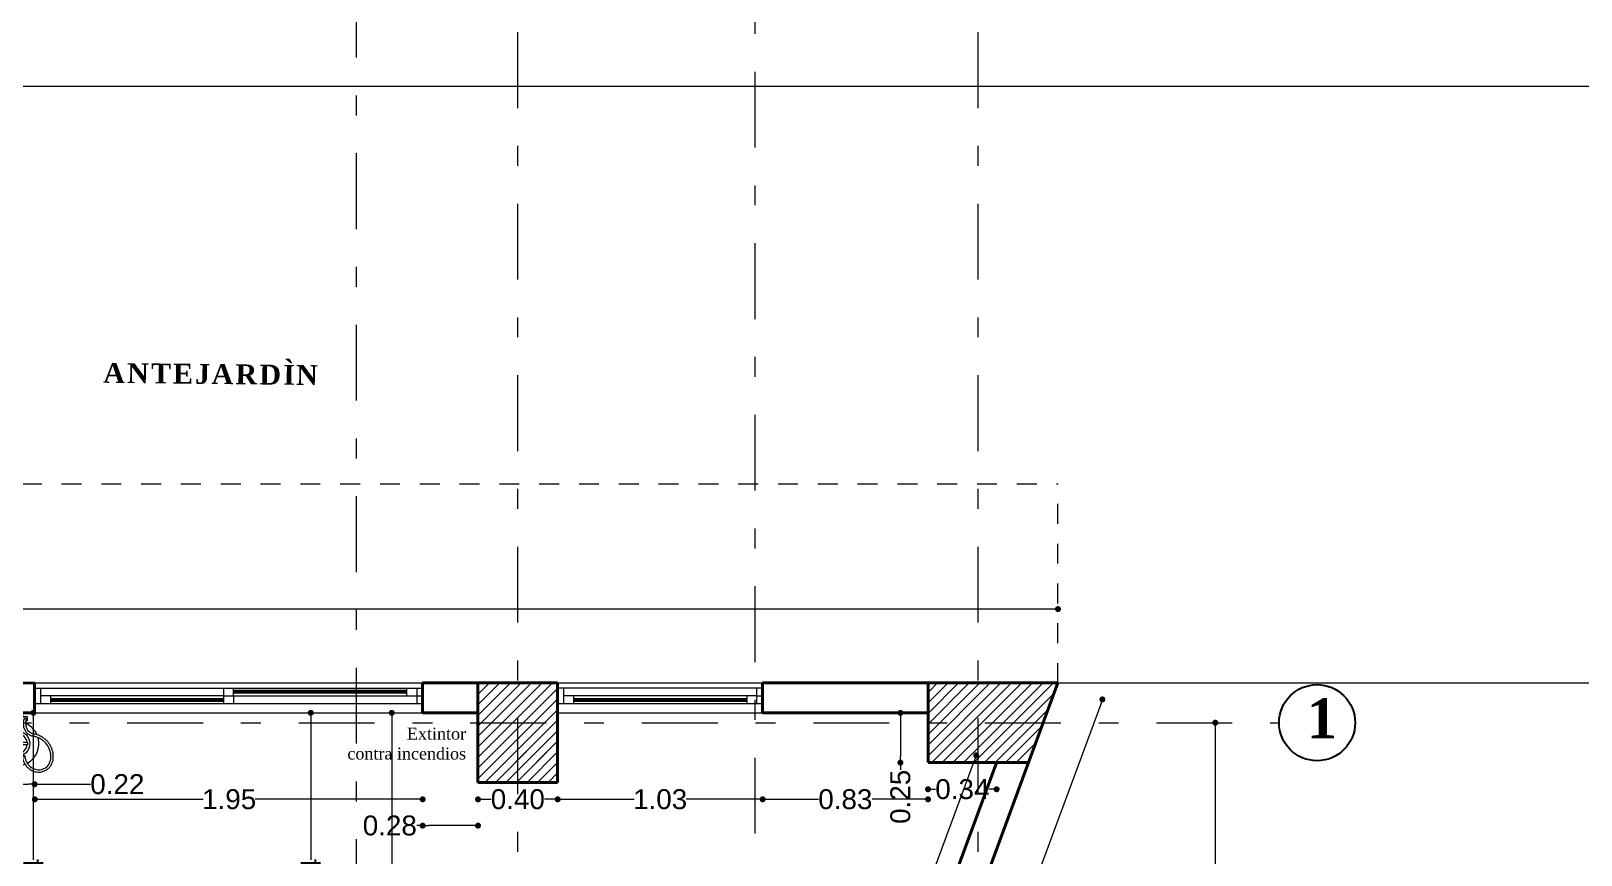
# Model space of a CAD drawing. Header units: inches. Extents: x 2908 to 3459, y -3172 to -55.
# Drawn here: x 3286.83 to 3294.61, y -137.9 to -133.76 of the extents above; entities that cross this region are included whole.
import ezdxf

# ---------------------------------------------------------------- set-up
doc = ezdxf.new("R2010")
doc.units = ezdxf.units.IN
doc.header["$MEASUREMENT"] = 0
doc.linetypes.add('ACAD_ISO03W100', pattern=[30, 12, -18])
doc.linetypes.add('DASHDOT', pattern=[25.4, 12.7, -6.35, 0, -6.35])
for name, color, linetype, lineweight in [('Capa2', 1, 'Continuous', 25), ('COTA', 1, 'Continuous', 9), ('E-EJES', 1, 'DASHDOT', 5), ('Estructura', 1, 'Continuous', 40), ('LINEAS DE PROYECCIÒN', 74, 'ACAD_ISO03W100', 18), ('MARCOS VENTANAS', 147, 'Continuous', 18), ('muros 2', 5, 'Continuous', 40), ('muros bajitos', 4, 'Continuous', 15), ('PISO', 33, 'Continuous', 18)]:
    doc.layers.add(name, color=color, linetype=linetype, lineweight=lineweight)
doc.layers.add('TEXTO', color=4, linetype='Continuous')
doc.layers.add('VIDRIOS', color=130, linetype='Continuous')
doc.styles.add('Arial new', font='arial.ttf')
doc.styles.add('CONSTRUCTORA', font='times.ttf', dxfattribs={"height": 0.3})
doc.dimstyles.new('GUS', dxfattribs={"dimtxt": 0.1, "dimasz": 0.03, "dimexe": 0.05, "dimexo": 0.05, "dimgap": 0.005, "dimtad": 0, "dimzin": 1, "dimdsep": 46, "dimtxsty": 'Arial new', "dimblk": 'DOT', "dimcen": 0.01, "dimse1": 1, "dimse2": 1, "dimclrd": 1, "dimclre": 252, "dimclrt": 1, "dimaunit": 1, "dimadec": 0, "dimazin": 2, "dimtfac": 1, "dimtmove": 0, "dimatfit": 2, "dimldrblk": 'ARCHTICK', "dimfxl": 1, "dimlwd": -1, "dimlwe": -1, "dimarcsym": 1})

# ---------------------------------------------------------------- blocks, each defined once
blk = doc.blocks.new('_Dot')
at = {"color": 0, "linetype": 'ByBlock', "lineweight": -2}
blk.add_line((-0.5, 0), (-1, 0), dxfattribs=at)
at = {"color": 0, "linetype": 'ByBlock', "const_width": 0.5}
blk.add_lwpolyline([(-0.25, 0, 1), (0.25, 0, 1)], format="xyb", close=True, dxfattribs=at)
blk = doc.blocks.new('*D4359')
at = {"layer": 'COTA', "color": 1, "linetype": 'Continuous', "transparency": 16777216}
for p, q in [((3279.6102, -136.6679), (3285.6242, -136.6679)), ((3291.9569, -136.6679), (3285.9429, -136.6679))]:
    blk.add_line(p, q, dxfattribs=at)
at = {"layer": 'Defpoints', "color": 0, "transparency": 16777216}
for p in [(3279.5802, -136.6679), (3279.5802, -137.0393, -1.031), (3291.9869, -137.0393, -1.031)]:
    blk.add_point(p, dxfattribs=at)
at = {"layer": 'COTA', "color": 1, "transparency": 16777216, "xscale": 0.03, "yscale": 0.03, "zscale": 0.03}
for p, rotation in [((3279.5802, -136.6679), 179.9999999999999), ((3291.9869, -136.6679), 359.9999999999999)]:
    blk.add_blockref('_Dot', p, dxfattribs=dict(at, rotation=rotation))
at = {"layer": 'COTA', "color": 1, "transparency": 16777216, "insert": (3285.7835, -136.6679), "char_height": 0.1, "attachment_point": 5, "style": 'Arial new'}
blk.add_mtext('12.41', dxfattribs=at)
blk = doc.blocks.new('_ArchTick')
at = {"color": 0, "linetype": 'ByBlock', "const_width": 0.15}
blk.add_lwpolyline([(-0.5, -0.5), (0.5, 0.5)], dxfattribs=at)
blk = doc.blocks.new('*D4394')
at = {"layer": 'COTA', "color": 1, "linetype": 'Continuous', "transparency": 16777216}
for p, q in [((3291.5656, -137.4311), (3291.1327, -138.602)), ((3290.6123, -140.0093), (3291.0452, -138.8385))]:
    blk.add_line(p, q, dxfattribs=at)
at = {"layer": 'Defpoints', "color": 0, "transparency": 16777216}
for p in [(3291.576, -137.403), (3291.6785, -137.4409), (3290.7043, -140.0753)]:
    blk.add_point(p, dxfattribs=at)
at = {"layer": 'COTA', "color": 1, "transparency": 16777216, "xscale": 0.03, "yscale": 0.03, "zscale": 0.03}
for p, rotation in [((3291.576, -137.403), 69.7066267169996), ((3290.6019, -140.0374), 249.7066267169996)]:
    blk.add_blockref('_Dot', p, dxfattribs=dict(at, rotation=rotation))
at = {"layer": 'COTA', "color": 1, "transparency": 16777216, "insert": (3291.0889, -138.7202), "char_height": 0.1, "attachment_point": 5, "rotation": 69.70663, "style": 'Arial new'}
blk.add_mtext('2.81', dxfattribs=at)
blk = doc.blocks.new('*D4395')
at = {"layer": 'COTA', "color": 1, "linetype": 'Continuous', "transparency": 16777216}
for p, q in [((3291.3641, -137.5733), (3291.3716, -137.5733)), ((3291.6485, -137.5733), (3291.6409, -137.5733))]:
    blk.add_line(p, q, dxfattribs=at)
at = {"layer": 'Defpoints', "color": 0, "transparency": 16777216}
for p in [(3291.3341, -137.4409), (3291.6785, -137.4409), (3291.3341, -137.5733)]:
    blk.add_point(p, dxfattribs=at)
at = {"layer": 'COTA', "color": 1, "transparency": 16777216, "xscale": 0.03, "yscale": 0.03, "zscale": 0.03}
for p, rotation in [((3291.3341, -137.5733), 179.9999999999338), ((3291.6785, -137.5733), 359.9999999999338)]:
    blk.add_blockref('_Dot', p, dxfattribs=dict(at, rotation=rotation))
at = {"layer": 'COTA', "color": 1, "transparency": 16777216, "insert": (3291.5063, -137.5733), "char_height": 0.1, "attachment_point": 5, "style": 'Arial new'}
blk.add_mtext('0.34', dxfattribs=at)
blk = doc.blocks.new('*D4396')
at = {"layer": 'COTA', "color": 1, "linetype": 'Continuous', "transparency": 16777216}
for p, q in [((3291.1951, -137.2193), (3291.1951, -137.4093)), ((3291.1951, -137.4393), (3291.1951, -137.476))]:
    blk.add_line(p, q, dxfattribs=at)
at = {"layer": 'Defpoints', "color": 0, "transparency": 16777216}
for p in [(3291.1951, -137.1893), (3291.3341, -137.1893), (3291.3341, -137.4393)]:
    blk.add_point(p, dxfattribs=at)
at = {"layer": 'COTA', "color": 1, "transparency": 16777216, "xscale": 0.03, "yscale": 0.03, "zscale": 0.03}
for p, rotation in [((3291.1951, -137.1893), 90), ((3291.1951, -137.4393), 270)]:
    blk.add_blockref('_Dot', p, dxfattribs=dict(at, rotation=rotation))
at = {"layer": 'COTA', "color": 1, "transparency": 16777216, "insert": (3291.1951, -137.6112), "char_height": 0.1, "attachment_point": 5, "rotation": 90, "style": 'Arial new'}
blk.add_mtext('0.25', dxfattribs=at)
blk = doc.blocks.new('*D4397')
at = {"layer": 'COTA', "color": 1, "linetype": 'Continuous', "transparency": 16777216}
for p, q in [((3289.5028, -137.6239), (3289.8576, -137.6239)), ((3290.4728, -137.6239), (3290.118, -137.6239))]:
    blk.add_line(p, q, dxfattribs=at)
at = {"layer": 'Defpoints', "color": 0, "transparency": 16777216}
for p in [(3289.4728, -137.1893), (3290.5028, -137.1893), (3289.4728, -137.6239)]:
    blk.add_point(p, dxfattribs=at)
at = {"layer": 'COTA', "color": 1, "transparency": 16777216, "xscale": 0.03, "yscale": 0.03, "zscale": 0.03, "rotation": 180}
blk.add_blockref('_Dot', (3289.4728, -137.6239), dxfattribs=at)
at = {"layer": 'COTA', "color": 1, "transparency": 16777216, "xscale": 0.03, "yscale": 0.03, "zscale": 0.03}
blk.add_blockref('_Dot', (3290.5028, -137.6239), dxfattribs=at)
at = {"layer": 'COTA', "color": 1, "transparency": 16777216, "insert": (3289.9878, -137.6239), "char_height": 0.1, "attachment_point": 5, "style": 'Arial new'}
blk.add_mtext('1.03', dxfattribs=at)
blk = doc.blocks.new('*D4398')
at = {"layer": 'COTA', "color": 1, "linetype": 'Continuous', "transparency": 16777216}
for p, q in [((3286.6522, -137.5482), (3286.8144, -137.5482)), ((3286.8444, -137.5482), (3287.1259, -137.5482))]:
    blk.add_line(p, q, dxfattribs=at)
at = {"layer": 'Defpoints', "color": 0, "transparency": 16777216}
for p in [(3286.8444, -137.185, -3.3312), (3286.6222, -137.4393), (3286.8444, -137.5482)]:
    blk.add_point(p, dxfattribs=at)
at = {"layer": 'COTA', "color": 1, "transparency": 16777216, "xscale": 0.03, "yscale": 0.03, "zscale": 0.03, "rotation": 180}
blk.add_blockref('_Dot', (3286.6222, -137.5482), dxfattribs=at)
at = {"layer": 'COTA', "color": 1, "transparency": 16777216, "xscale": 0.03, "yscale": 0.03, "zscale": 0.03}
blk.add_blockref('_Dot', (3286.8444, -137.5482), dxfattribs=at)
at = {"layer": 'COTA', "color": 1, "transparency": 16777216, "insert": (3287.2602, -137.5482), "char_height": 0.1, "attachment_point": 5, "style": 'Arial new'}
blk.add_mtext('0.22', dxfattribs=at)
blk = doc.blocks.new('*D4399')
at = {"layer": 'COTA', "color": 1, "linetype": 'Continuous', "transparency": 16777216}
for p, q in [((3286.8382, -137.2193), (3286.8382, -137.9273)), ((3286.8382, -138.8953), (3286.8382, -138.1872))]:
    blk.add_line(p, q, dxfattribs=at)
at = {"layer": 'Defpoints', "color": 0, "transparency": 16777216}
for p in [(3286.6222, -137.1893), (3286.6222, -138.9253), (3286.8382, -138.9253)]:
    blk.add_point(p, dxfattribs=at)
at = {"layer": 'COTA', "color": 1, "transparency": 16777216, "xscale": 0.03, "yscale": 0.03, "zscale": 0.03}
for p, rotation in [((3286.8382, -137.1893), 90), ((3286.8382, -138.9253), 270)]:
    blk.add_blockref('_Dot', p, dxfattribs=dict(at, rotation=rotation))
at = {"layer": 'COTA', "color": 1, "transparency": 16777216, "insert": (3286.8382, -138.0573), "char_height": 0.1, "attachment_point": 5, "rotation": 90, "style": 'Arial new'}
blk.add_mtext('1.74', dxfattribs=at)
blk = doc.blocks.new('*D4400')
at = {"layer": 'COTA', "color": 1, "linetype": 'Continuous', "transparency": 16777216}
for p, q in [((3288.2321, -137.2193), (3288.2321, -137.9273)), ((3288.2321, -138.8953), (3288.2321, -138.1872))]:
    blk.add_line(p, q, dxfattribs=at)
at = {"layer": 'Defpoints', "color": 0, "transparency": 16777216}
for p in [(3287.9225, -137.1893), (3288.2321, -137.1893), (3288.0725, -138.9253)]:
    blk.add_point(p, dxfattribs=at)
at = {"layer": 'COTA', "color": 1, "transparency": 16777216, "xscale": 0.03, "yscale": 0.03, "zscale": 0.03}
for p, rotation in [((3288.2321, -137.1893), 90), ((3288.2321, -138.9253), 270)]:
    blk.add_blockref('_Dot', p, dxfattribs=dict(at, rotation=rotation))
at = {"layer": 'COTA', "color": 1, "transparency": 16777216, "insert": (3288.2321, -138.0573), "char_height": 0.1, "attachment_point": 5, "rotation": 90, "style": 'Arial new'}
blk.add_mtext('1.74', dxfattribs=at)
blk = doc.blocks.new('*D4401')
at = {"layer": 'COTA', "color": 1, "linetype": 'Continuous', "transparency": 16777216}
for p, q in [((3288.6391, -137.2193), (3288.6391, -138.6209)), ((3288.6391, -140.2953), (3288.6391, -138.8902))]:
    blk.add_line(p, q, dxfattribs=at)
at = {"layer": 'Defpoints', "color": 0, "transparency": 16777216}
for p in [(3288.0725, -137.1893), (3288.6391, -137.1893), (3288.0725, -140.3253)]:
    blk.add_point(p, dxfattribs=at)
at = {"layer": 'COTA', "color": 1, "transparency": 16777216, "xscale": 0.03, "yscale": 0.03, "zscale": 0.03}
for p, rotation in [((3288.6391, -137.1893), 90), ((3288.6391, -140.3253), 270)]:
    blk.add_blockref('_Dot', p, dxfattribs=dict(at, rotation=rotation))
at = {"layer": 'COTA', "color": 1, "transparency": 16777216, "insert": (3288.6391, -138.7555), "char_height": 0.1, "attachment_point": 5, "rotation": 90, "style": 'Arial new'}
blk.add_mtext('3.14', dxfattribs=at)
blk = doc.blocks.new('*D4421')
at = {"layer": 'COTA', "color": 1, "linetype": 'Continuous', "transparency": 16777216}
for p, q in [((3292.1998, -137.15), (3291.0525, -140.2528)), ((3289.8111, -143.6098), (3290.9585, -140.507))]:
    blk.add_line(p, q, dxfattribs=at)
at = {"layer": 'Defpoints', "color": 0, "transparency": 16777216}
for p in [(3291.9869, -137.0393), (3292.2102, -137.1218), (3289.5774, -143.5553)]:
    blk.add_point(p, dxfattribs=at)
at = {"layer": 'COTA', "color": 1, "transparency": 16777216, "xscale": 0.03, "yscale": 0.03, "zscale": 0.03}
for p, rotation in [((3292.2102, -137.1218), 69.70662671698605), ((3289.8007, -143.6379), 249.7066267169861)]:
    blk.add_blockref('_Dot', p, dxfattribs=dict(at, rotation=rotation))
at = {"layer": 'COTA', "color": 1, "transparency": 16777216, "insert": (3291.0055, -140.3799), "char_height": 0.1, "attachment_point": 5, "rotation": 69.70663, "style": 'Arial new'}
blk.add_mtext('6.95', dxfattribs=at)
blk = doc.blocks.new('*D4811')
at = {"layer": 'COTA', "color": 1, "linetype": 'Continuous', "transparency": 16777216}
for p, q in [((3290.5328, -137.6239), (3290.7836, -137.6239)), ((3291.3041, -137.6239), (3291.0533, -137.6239))]:
    blk.add_line(p, q, dxfattribs=at)
at = {"layer": 'Defpoints', "color": 0, "transparency": 16777216}
for p in [(3290.5028, -137.1893), (3291.3341, -137.1893), (3291.3341, -137.6239)]:
    blk.add_point(p, dxfattribs=at)
at = {"layer": 'COTA', "color": 1, "transparency": 16777216, "xscale": 0.03, "yscale": 0.03, "zscale": 0.03, "rotation": 180}
blk.add_blockref('_Dot', (3290.5028, -137.6239), dxfattribs=at)
at = {"layer": 'COTA', "color": 1, "transparency": 16777216, "xscale": 0.03, "yscale": 0.03, "zscale": 0.03}
blk.add_blockref('_Dot', (3291.3341, -137.6239), dxfattribs=at)
at = {"layer": 'COTA', "color": 1, "transparency": 16777216, "insert": (3290.9184, -137.6239), "char_height": 0.1, "attachment_point": 5, "style": 'Arial new'}
blk.add_mtext('0.83', dxfattribs=at)
blk = doc.blocks.new('*D4822')
at = {"layer": 'COTA', "color": 1, "linetype": 'Continuous', "transparency": 16777216}
for p, q in [((3292.7772, -137.2688), (3292.7772, -138.6224)), ((3292.7772, -140.2453), (3292.7772, -138.8917))]:
    blk.add_line(p, q, dxfattribs=at)
at = {"layer": 'Defpoints', "color": 0, "transparency": 16777216}
for p in [(3293.0976, -137.2388), (3292.7772, -140.2753), (3293.0975, -140.2753)]:
    blk.add_point(p, dxfattribs=at)
at = {"layer": 'COTA', "color": 1, "transparency": 16777216, "xscale": 0.03, "yscale": 0.03, "zscale": 0.03}
for p, rotation in [((3292.7772, -137.2388), 90), ((3292.7772, -140.2753), 270)]:
    blk.add_blockref('_Dot', p, dxfattribs=dict(at, rotation=rotation))
at = {"layer": 'COTA', "color": 1, "transparency": 16777216, "insert": (3292.7772, -138.757), "char_height": 0.1, "attachment_point": 5, "rotation": 90, "style": 'Arial new'}
blk.add_mtext('3.04', dxfattribs=at)
blk = doc.blocks.new('*D4829')
at = {"layer": 'COTA', "color": 1, "linetype": 'Continuous', "transparency": 16777216}
for p, q in [((3289.3026, -145.0908), (3289.7379, -145.0908)), ((3290.4339, -145.0908), (3289.9985, -145.0908))]:
    blk.add_line(p, q, dxfattribs=at)
at = {"layer": 'Defpoints', "color": 0, "transparency": 16777216}
for p in [(3290.4639, -127.9331), (3289.2726, -144.8737), (3290.4639, -145.0908)]:
    blk.add_point(p, dxfattribs=at)
at = {"layer": 'COTA', "color": 1, "transparency": 16777216, "xscale": 0.03, "yscale": 0.03, "zscale": 0.03, "rotation": 180}
blk.add_blockref('_Dot', (3289.2726, -145.0908), dxfattribs=at)
at = {"layer": 'COTA', "color": 1, "transparency": 16777216, "xscale": 0.03, "yscale": 0.03, "zscale": 0.03}
blk.add_blockref('_Dot', (3290.4639, -145.0908), dxfattribs=at)
at = {"layer": 'COTA', "color": 1, "transparency": 16777216, "insert": (3289.8682, -145.0908), "char_height": 0.1, "attachment_point": 5, "style": 'Arial new'}
blk.add_mtext('1.19', dxfattribs=at)
blk = doc.blocks.new('*D4830')
at = {"layer": 'COTA', "color": 1, "linetype": 'Continuous', "transparency": 16777216}
for p, q in [((3290.4939, -145.0908), (3290.8955, -145.0908)), ((3291.5565, -145.0908), (3291.1548, -145.0908))]:
    blk.add_line(p, q, dxfattribs=at)
at = {"layer": 'Defpoints', "color": 0, "transparency": 16777216}
for p in [(3291.5865, -127.9331), (3290.4639, -144.8737), (3291.5865, -145.0908)]:
    blk.add_point(p, dxfattribs=at)
at = {"layer": 'COTA', "color": 1, "transparency": 16777216, "xscale": 0.03, "yscale": 0.03, "zscale": 0.03, "rotation": 180}
blk.add_blockref('_Dot', (3290.4639, -145.0908), dxfattribs=at)
at = {"layer": 'COTA', "color": 1, "transparency": 16777216, "xscale": 0.03, "yscale": 0.03, "zscale": 0.03}
blk.add_blockref('_Dot', (3291.5865, -145.0908), dxfattribs=at)
at = {"layer": 'COTA', "color": 1, "transparency": 16777216, "insert": (3291.0252, -145.0908), "char_height": 0.1, "attachment_point": 5, "style": 'Arial new'}
blk.add_mtext('1.12', dxfattribs=at)
blk = doc.blocks.new('*D4881')
at = {"layer": 'COTA', "color": 1, "linetype": 'Continuous', "transparency": 16777216}
for p, q in [((3289.1025, -137.6239), (3289.1379, -137.6239)), ((3289.4428, -137.6239), (3289.4073, -137.6239))]:
    blk.add_line(p, q, dxfattribs=at)
at = {"layer": 'Defpoints', "color": 0, "transparency": 16777216}
for p in [(3289.0725, -137.4393), (3289.4728, -137.4393), (3289.4728, -137.6239)]:
    blk.add_point(p, dxfattribs=at)
at = {"layer": 'COTA', "color": 1, "transparency": 16777216, "xscale": 0.03, "yscale": 0.03, "zscale": 0.03, "rotation": 180}
blk.add_blockref('_Dot', (3289.0725, -137.6239), dxfattribs=at)
at = {"layer": 'COTA', "color": 1, "transparency": 16777216, "xscale": 0.03, "yscale": 0.03, "zscale": 0.03}
blk.add_blockref('_Dot', (3289.4728, -137.6239), dxfattribs=at)
at = {"layer": 'COTA', "color": 1, "transparency": 16777216, "insert": (3289.2726, -137.6239), "char_height": 0.1, "attachment_point": 5, "style": 'Arial new'}
blk.add_mtext('0.40', dxfattribs=at)
blk = doc.blocks.new('extintor en planta')
at = {"layer": 'COTA'}
for p, q in [((3214.501, -67.7595), (3214.501, -67.7898)), ((3214.5586, -67.7595), (3214.5586, -67.7604)), ((3214.5586, -67.782), (3214.5586, -67.7902))]:
    blk.add_line(p, q, dxfattribs=at)
blk.add_lwpolyline([(3214.5636, -67.782), (3214.5572, -67.782), (3214.5572, -67.7604), (3214.5799, -67.7604), (3214.5799, -67.782), (3214.5756, -67.782)], dxfattribs=at)
for points in [[(3214.4774, -67.9028), (3214.4774, -67.8904), (3214.5142, -67.8904), (3214.5142, -67.9028)], [(3214.5226, -67.8443), (3214.5349, -67.8443), (3214.5349, -67.8812), (3214.5226, -67.8812)], [(3214.5358, -67.948), (3214.5235, -67.948), (3214.5235, -67.9111), (3214.5358, -67.9111)], [(3214.581, -67.8895), (3214.581, -67.9019), (3214.5442, -67.9019), (3214.5442, -67.8895)]]:
    blk.add_lwpolyline(points, close=True, dxfattribs=at)
for centre, radius in [((3214.5298, -67.7595), 0.0213), ((3214.5298, -67.7595), 0.00866), ((3214.5292, -67.8962), 0.064)]:
    blk.add_circle(centre, radius, dxfattribs=at)
for centre, radius, start, end in [((3214.5298, -67.7595), 0.0288, 289.25376, 250.23817), ((3214.5292, -67.8962), 0.11, 72.3423, 291.27163), ((3214.5697, -67.7748), 0.00597, 355.20343, 188.04116), ((3214.5292, -67.8962), 0.11, 24.00845, 65.79536), ((3214.5292, -67.8962), 0.051, 97.47806, 173.55224), ((3214.5292, -67.8962), 0.051, 187.47806, 263.55224), ((3214.5292, -67.8962), 0.0239, 106.10933, 166.14788), ((3214.5292, -67.8962), 0.0239, 196.10933, 256.14788), ((3214.5292, -67.8962), 0.051, 7.47806, 83.55224), ((3214.5292, -67.8962), 0.0239, 16.10933, 76.14788), ((3214.5292, -67.8962), 0.051, 277.47806, 353.55224), ((3214.5292, -67.8962), 0.0239, 286.10933, 346.14788), ((3214.5292, -67.8962), 0.11, 297.53097, 15.60872), ((3214.5622, -67.9662), 0.0094, 327.09847, 247.77688), ((3214.5622, -67.9662), 0.00583, 6.70057, 197.76095)]:
    blk.add_arc(centre, radius, start, end, dxfattribs=at)
blk.add_spline([(3214.5567, -67.968), (3214.562, -67.9846), (3214.5672, -67.9954), (3214.5774, -68.0104), (3214.5836, -68.0168), (3214.5949, -68.0255), (3214.6067, -68.032), (3214.6197, -68.037), (3214.6353, -68.0389), (3214.6476, -68.0389), (3214.6673, -68.0332), (3214.6792, -68.0267), (3214.6919, -68.0161), (3214.7011, -68.0028), (3214.7063, -67.9911), (3214.7104, -67.9786), (3214.7113, -67.9635), (3214.7101, -67.9449), (3214.7084, -67.9362), (3214.704, -67.9211), (3214.6976, -67.9071), (3214.6898, -67.895), (3214.6802, -67.8828), (3214.6674, -67.8715), (3214.653, -67.8616), (3214.6421, -67.8566), (3214.631, -67.8519), (3214.6183, -67.8486), (3214.6101, -67.8473), (3214.6008, -67.8442), (3214.5932, -67.8389), (3214.5849, -67.8311), (3214.5802, -67.8234), (3214.5768, -67.8147), (3214.5748, -67.806), (3214.5743, -67.7988), (3214.5744, -67.7924), (3214.5756, -67.7824), (3214.5758, -67.7776), (3214.5756, -67.7744)], degree=3, dxfattribs=at)
blk.add_open_spline([(3214.568, -67.9656), (3214.5721, -67.978), (3214.5754, -67.9863), (3214.5859, -68.003), (3214.5929, -68.01), (3214.607, -68.0191), (3214.6143, -68.0228), (3214.6246, -68.0262), (3214.6291, -68.0266), (3214.6409, -68.0272), (3214.6455, -68.0274), (3214.6547, -68.0255), (3214.6597, -68.0236), (3214.6748, -68.0163), (3214.6831, -68.0096), (3214.6917, -67.9956), (3214.6942, -67.9895), (3214.6986, -67.9778), (3214.6993, -67.9738), (3214.6995, -67.9613), (3214.6993, -67.9543), (3214.6979, -67.9426), (3214.6963, -67.9362), (3214.6926, -67.9243), (3214.6903, -67.9186), (3214.6828, -67.9048), (3214.6764, -67.8956), (3214.6643, -67.8839), (3214.6573, -67.8784), (3214.647, -67.8717), (3214.6426, -67.8699), (3214.631, -67.8647), (3214.6267, -67.8627), (3214.617, -67.8603), (3214.6115, -67.8602), (3214.5982, -67.8565), (3214.5921, -67.8531), (3214.5841, -67.8469), (3214.5806, -67.8443), (3214.5725, -67.8351), (3214.57, -67.83), (3214.566, -67.8206), (3214.5643, -67.8156), (3214.5619, -67.8019), (3214.5622, -67.7937), (3214.5635, -67.7828), (3214.5639, -67.78), (3214.5639, -67.777), (3214.5638, -67.7763), (3214.5638, -67.7753)], degree=3, knots=[0.009461, 0.009461, 0.009461, 0.009461, 0.092454, 0.092454, 0.184907, 0.184907, 0.247609, 0.247609, 0.295251, 0.295251, 0.342892, 0.342892, 0.390534, 0.390534, 0.493055, 0.493055, 0.547203, 0.547203, 0.601351, 0.601351, 0.655499, 0.655499, 0.709647, 0.709647, 0.763795, 0.763795, 0.85308, 0.85308, 0.919493, 0.919493, 0.966863, 0.966863, 1.014234, 1.014234, 1.061605, 1.061605, 1.095923, 1.095923, 1.130242, 1.130242, 1.16456, 1.16456, 1.198879, 1.198879, 1.25122, 1.25122, 1.279494, 1.279494, 1.286846, 1.286846, 1.286846, 1.286846], dxfattribs=at)
blk = doc.blocks.new('*D4883')
at = {"layer": 'COTA', "color": 1, "linetype": 'Continuous', "transparency": 16777216}
for p, q in [((3286.8757, -137.6239), (3287.6917, -137.6239)), ((3288.7645, -137.6239), (3287.9528, -137.6239))]:
    blk.add_line(p, q, dxfattribs=at)
at = {"layer": 'Defpoints', "color": 0, "transparency": 16777216}
for p in [(3286.8457, -137.1894, -3.3312), (3288.7945, -137.1894, -3.3312), (3288.7945, -137.6239)]:
    blk.add_point(p, dxfattribs=at)
at = {"layer": 'COTA', "color": 1, "transparency": 16777216, "xscale": 0.03, "yscale": 0.03, "zscale": 0.03, "rotation": 180}
blk.add_blockref('_Dot', (3286.8457, -137.6239), dxfattribs=at)
at = {"layer": 'COTA', "color": 1, "transparency": 16777216, "xscale": 0.03, "yscale": 0.03, "zscale": 0.03}
blk.add_blockref('_Dot', (3288.7945, -137.6239), dxfattribs=at)
at = {"layer": 'COTA', "color": 1, "transparency": 16777216, "insert": (3287.8222, -137.6239), "char_height": 0.1, "attachment_point": 5, "style": 'Arial new'}
blk.add_mtext('1.95', dxfattribs=at)
blk = doc.blocks.new('*D4884')
at = {"layer": 'COTA', "color": 1, "linetype": 'Continuous', "transparency": 16777216}
for p, q in [((3288.7945, -137.756), (3288.7645, -137.756)), ((3289.0425, -137.756), (3288.8245, -137.756))]:
    blk.add_line(p, q, dxfattribs=at)
at = {"layer": 'Defpoints', "color": 0, "transparency": 16777216}
for p in [(3288.7945, -137.1893), (3289.0725, -137.1893), (3288.7945, -137.756)]:
    blk.add_point(p, dxfattribs=at)
at = {"layer": 'COTA', "color": 1, "transparency": 16777216, "xscale": 0.03, "yscale": 0.03, "zscale": 0.03, "rotation": 180}
blk.add_blockref('_Dot', (3288.7945, -137.756), dxfattribs=at)
at = {"layer": 'COTA', "color": 1, "transparency": 16777216, "xscale": 0.03, "yscale": 0.03, "zscale": 0.03}
blk.add_blockref('_Dot', (3289.0725, -137.756), dxfattribs=at)
at = {"layer": 'COTA', "color": 1, "transparency": 16777216, "insert": (3288.6295, -137.756), "char_height": 0.1, "attachment_point": 5, "style": 'Arial new'}
blk.add_mtext('0.28', dxfattribs=at)

msp = doc.modelspace()

# ---------------------------------------------------------------- hatches: boundary and pattern name
at = {"layer": 'COTA'}
h = msp.add_hatch(dxfattribs=at)
h.set_pattern_fill('ANSI31', color=256, scale=0.3, style=0)
h.set_pattern_definition([(45, (13.913028, 9.699054), (-0.0265165043, 0.0265165043), [])])
h.paths.add_polyline_path([(3289.4728, -137.0393), (3289.0725, -137.0393), (3289.0725, -137.4393), (3289.4728, -137.4393)])
h = msp.add_hatch(dxfattribs=at)
h.set_pattern_fill('ANSI31', color=256, scale=0.3, style=0)
h.set_pattern_definition([(45, (13.913028, 9.699054), (-0.0265165043, 0.0265165043), [])])
h.paths.add_polyline_path([(3289.4728, -137.0393), (3289.0725, -137.0393), (3289.0725, -137.5393), (3289.4728, -137.5393)])
h = msp.add_hatch(dxfattribs=at)
h.set_pattern_fill('ANSI31', color=256, scale=0.3, style=0)
h.set_pattern_definition([(45, (1.122667, 3.036043), (-0.0265165043, 0.0265165043), [])])
h.paths.add_polyline_path([(3291.9869, -137.0393), (3291.3341, -137.0393), (3291.3341, -137.4393), (3291.839, -137.4393)])
h = msp.add_hatch(dxfattribs=at)
h.set_pattern_fill('ANSI31', color=256, scale=0.3, style=0)
h.set_pattern_definition([(45, (1.122667, 3.036043), (-0.0265165043, 0.0265165043), [])])
h.paths.add_polyline_path([(3291.9869, -137.0393), (3291.3341, -137.0393), (3291.3341, -137.4393), (3291.839, -137.4393)])

# ---------------------------------------------------------------- linework, layer by layer
at = {"layer": 'Capa2'}
msp.add_circle((3293.2888, -137.2388), 0.1912, dxfattribs=at)
at = {"layer": 'COTA'}
msp.add_line((3290.5028, -137.1893), (3290.5028, -137.0393), dxfattribs=at)
msp.add_line((3290.5028, -137.1893), (3290.5028, -137.0393), dxfattribs=at)
msp.add_line((3290.5028, -137.1893), (3290.5028, -137.0393), dxfattribs=at)
at = {"layer": 'E-EJES', "ltscale": 0.03}
for p, q in [((3288.4624, -146.8258), (3288.4624, -124.6365)), ((3289.2726, -145.3555), (3289.2726, -127.9331)), ((3290.4639, -127.9331), (3290.4639, -145.3555)), ((3291.5865, -145.3555), (3291.5865, -127.9331)), ((3277.8279, -137.2388), (3293.0976, -137.2388))]:
    msp.add_line(p, q, dxfattribs=at)
at = {"layer": 'Estructura'}
for p, q in [((3289.4728, -137.0393), (3289.0725, -137.0393)), ((3289.0725, -137.0393), (3289.0725, -137.4393)), ((3289.4728, -137.0393), (3289.0725, -137.0393)), ((3289.0725, -137.0393), (3289.0725, -137.4393)), ((3289.4728, -137.0393), (3289.0725, -137.0393)), ((3289.0725, -137.0393), (3289.0725, -137.5393)), ((3289.4728, -137.0393), (3289.0725, -137.0393)), ((3289.0725, -137.0393), (3289.0725, -137.5393)), ((3289.4728, -137.0393), (3289.4728, -137.4393)), ((3289.4728, -137.0393), (3289.4728, -137.4393)), ((3289.4728, -137.0393), (3289.4728, -137.5393)), ((3289.4728, -137.0393), (3289.4728, -137.5393)), ((3291.3341, -137.4393), (3291.3341, -137.0393)), ((3291.3341, -137.4393), (3291.3341, -137.0393)), ((3291.9869, -137.0393), (3291.3341, -137.0393)), ((3291.3341, -137.4393), (3291.3341, -137.0393)), ((3291.3341, -137.4393), (3291.3341, -137.0393)), ((3291.9869, -137.0393), (3291.3341, -137.0393)), ((3291.9869, -137.0393), (3291.839, -137.4393)), ((3291.9869, -137.0393), (3291.839, -137.4393)), ((3291.9869, -137.0393), (3291.839, -137.4393)), ((3291.9869, -137.0393), (3291.839, -137.4393)), ((3291.839, -137.4393), (3291.3341, -137.4393)), ((3291.839, -137.4393), (3291.3341, -137.4393)), ((3291.839, -137.4393), (3291.3341, -137.4393)), ((3291.839, -137.4393), (3291.3341, -137.4393)), ((3289.4728, -137.5393), (3289.0725, -137.5393))]:
    msp.add_line(p, q, dxfattribs=at)
at = {"layer": 'LINEAS DE PROYECCIÒN', "ltscale": 0.003}
for p, q in [((3279.5802, -136.0388), (3291.9869, -136.0388)), ((3291.9869, -137.0393), (3291.9869, -136.0388)), ((3291.3335, -137.0393), (3291.3341, -137.0393)), ((3291.3335, -137.0393), (3291.3341, -137.0393)), ((3291.3341, -137.1893), (3291.3341, -137.1893)), ((3291.3341, -137.1893), (3291.3341, -137.1893))]:
    msp.add_line(p, q, dxfattribs=at)
at = {"layer": 'MARCOS VENTANAS'}
for p, q in [((3286.8444, -137.0645, -3.3312), (3288.7945, -137.0645, -3.3312)), ((3286.8744, -137.0645, -3.3312), (3286.8744, -137.1445, -3.3312)), ((3286.8744, -137.0645, -3.3312), (3286.8744, -137.1445, -3.3312)), ((3287.7944, -137.0645, -3.3312), (3287.7944, -137.1045, -3.3312)), ((3287.7944, -137.0645, -3.3312), (3287.7944, -137.1045, -3.3312)), ((3287.8444, -137.1045, -3.3312), (3287.8444, -137.0645, -3.3312)), ((3288.7145, -137.1045, -3.3312), (3288.7145, -137.0645, -3.3312)), ((3288.7645, -137.0645, -3.3312), (3288.7645, -137.1445, -3.3312)), ((3288.7645, -137.0645, -3.3312), (3288.7645, -137.1445, -3.3312)), ((3289.4728, -137.0643), (3290.5028, -137.0643)), ((3289.5028, -137.0643), (3289.5028, -137.1443)), ((3289.5028, -137.0643), (3289.5028, -137.1443)), ((3290.4728, -137.0643), (3290.4728, -137.1443)), ((3290.4728, -137.0643), (3290.4728, -137.1443)), ((3288.7945, -137.1445, -3.3312), (3286.8444, -137.1445, -3.3312)), ((3287.7944, -137.1045, -3.3312), (3286.8744, -137.1045, -3.3312)), ((3286.9244, -137.1045, -3.3312), (3286.9244, -137.1445, -3.3312)), ((3287.7944, -137.1045, -3.3312), (3287.7944, -137.1445, -3.3312)), ((3287.7944, -137.1045, -3.3312), (3287.8444, -137.1045, -3.3312)), ((3287.7944, -137.1045, -3.3312), (3287.8444, -137.1045, -3.3312)), ((3287.8444, -137.1045, -3.3312), (3288.7945, -137.1045, -3.3312)), ((3287.8444, -137.1045, -3.3312), (3287.8444, -137.1445, -3.3312)), ((3290.5028, -137.1443), (3289.4728, -137.1443)), ((3290.4728, -137.1043), (3289.5028, -137.1043)), ((3289.5528, -137.1043), (3289.5528, -137.1443)), ((3290.4228, -137.1043), (3290.4228, -137.1443)), ((3290.4728, -137.1043), (3290.5028, -137.1043))]:
    msp.add_line(p, q, dxfattribs=at)
at = {"layer": 'muros 2'}
for p, q in [((3286.8444, -137.0393, -3.3312), (3286.4722, -137.0394)), ((3286.8444, -137.1894, -3.3312), (3286.8444, -137.0394, -3.3312)), ((3288.7945, -137.0393), (3289.0725, -137.0393)), ((3288.7945, -137.1894, -3.3312), (3288.7945, -137.0393, -3.3312)), ((3290.5028, -137.0393), (3291.3335, -137.0393)), ((3290.5028, -137.1893), (3290.5028, -137.0393)), ((3290.5028, -137.1893), (3290.5028, -137.0393)), ((3286.6222, -137.1893), (3286.8444, -137.1893)), ((3288.7945, -137.1893), (3289.0725, -137.1893)), ((3290.5028, -137.1893), (3291.3341, -137.1893)), ((3291.6785, -137.4409), (3290.7043, -140.0753)), ((3291.839, -137.4393), (3290.8642, -140.0753)), ((3291.839, -137.4393), (3290.8642, -140.0753))]:
    msp.add_line(p, q, dxfattribs=at)
at = {"layer": 'muros bajitos'}
for p, q in [((3286.8444, -137.0393, -3.3312), (3288.7945, -137.0393, -3.3312)), ((3289.4728, -137.0392), (3290.5028, -137.0392)), ((3291.9869, -137.0393), (3299.3856, -137.0393)), ((3286.8444, -137.1894, -3.3312), (3288.7945, -137.1894, -3.3312)), ((3289.4728, -137.1893), (3290.5028, -137.1893))]:
    msp.add_line(p, q, dxfattribs=at)
at = {"layer": 'PISO'}
msp.add_line((3273.3317, -134.0393), (3303.1253, -134.0393), dxfattribs=at)
at = {"layer": 'VIDRIOS'}
for p, q in [((3286.9244, -137.1195, -3.3312), (3287.7944, -137.1195, -3.3312)), ((3286.9244, -137.1295, -3.3312), (3287.7944, -137.1295, -3.3312)), ((3288.7145, -137.0795, -3.3312), (3287.8444, -137.0795, -3.3312)), ((3288.7145, -137.0895, -3.3312), (3287.8444, -137.0895, -3.3312)), ((3289.5528, -137.1193), (3290.4228, -137.1193)), ((3289.5528, -137.1293), (3290.4228, -137.1293))]:
    msp.add_line(p, q, dxfattribs=at)

# ---------------------------------------------------------------- block references
at = {"layer": 'COTA'}
msp.add_blockref('extintor en planta', (72.2271, -69.448), dxfattribs=at)

# ---------------------------------------------------------------- texts
at = {"layer": 'TEXTO', "attachment_point": 1, "style": 'CONSTRUCTORA'}
for s, insert, char_height, width, rotation in [('{\\fTimes New Roman|b1|i0|c0|p18;\\T1.1;ANTEJARDÌN}', (3287.19, -135.4305, 1.031), 0.1, 2.362761, 359.38476), ('{\\fTimes New Roman|b1|i0|c0|p18;\\T1.1;1}', (3293.238, -137.1169), 0.2, 4.725521, 359.99823)]:
    msp.add_mtext(s, dxfattribs=dict(at, insert=insert, char_height=char_height, width=width, rotation=rotation))
at = {"layer": 'TEXTO', "insert": (3289.0127, -137.2639), "char_height": 0.06, "attachment_point": 3, "rotation": 0.00384, "style": 'CONSTRUCTORA'}
msp.add_mtext_dynamic_manual_height_columns('Extintor\\P contra incendios', width=3.563847, gutter_width=0.5, heights=[0], dxfattribs=at)

# ---------------------------------------------------------------- dimensions: what is measured, and where the dimension line sits
at = {"layer": 'COTA'}
for base, p1, p2, picture, middle in [((3290.4639, -145.0908), (3289.2726, -144.8737), (3290.4639, -127.9331), '*D4829', (3289.8682, -145.0908)), ((3291.5865, -145.0908), (3290.4639, -144.8737), (3291.5865, -127.9331), '*D4830', (3291.0252, -145.0908)), ((3288.7945, -137.756), (3289.0725, -137.1893), (3288.7945, -137.1893), '*D4884', (3288.6295, -137.756)), ((3289.4728, -137.6239), (3290.5028, -137.1893), (3289.4728, -137.1893), '*D4397', (3289.9878, -137.6239)), ((3291.3341, -137.6239), (3290.5028, -137.1893), (3291.3341, -137.1893), '*D4811', (3290.9184, -137.6239)), ((3289.4728, -137.6239), (3289.0725, -137.4393), (3289.4728, -137.4393), '*D4881', (3289.2726, -137.6239))]:
    dim = msp.add_linear_dim(base=base, p1=p1, p2=p2, dimstyle='GUS', dxfattribs=at)
    dim.commit()
    dim.dimension.update_dxf_attribs({"geometry": picture, "text_midpoint": middle})
for p1, p2, distance, picture, middle in [((3291.9869, -137.0393), (3279.5802, -137.0393), -0.3713, '*D4359', (3285.7835, -136.6679, 1.031)), ((3289.5774, -143.5553), (3291.9869, -137.0393), -0.2381, '*D4421', (3291.0055, -140.3799)), ((3290.7043, -140.0753), (3291.6785, -137.4409), 0.1092, '*D4394', (3291.0889, -138.7202)), ((3291.6785, -137.4409), (3291.3341, -137.4409), 0.1324, '*D4395', (3291.5063, -137.5733))]:
    dim = msp.add_aligned_dim(p1=p1, p2=p2, distance=distance, dimstyle='GUS', dxfattribs=at)
    dim.commit()
    dim.dimension.update_dxf_attribs({"geometry": picture, "text_midpoint": middle})
dim = msp.add_linear_dim(base=(3286.8444, -137.5482), p1=(3286.6222, -137.4393), p2=(3286.8444, -137.185, -3.3312), dimstyle='GUS', dxfattribs=at)
dim.commit()
dim.dimension.update_dxf_attribs({"geometry": '*D4398', "text_midpoint": (3287.2602, -137.5482), "dimtype": 160})
for base, p1, p2, picture, middle in [((3286.8382, -138.9253), (3286.6222, -137.1893), (3286.6222, -138.9253), '*D4399', (3286.8382, -138.0573)), ((3288.2321, -137.1893), (3288.0725, -138.9253), (3287.9225, -137.1893), '*D4400', (3288.2321, -138.0573)), ((3292.7772, -140.2753), (3293.0976, -137.2388), (3293.0975, -140.2753), '*D4822', (3292.7772, -138.757))]:
    dim = msp.add_linear_dim(base=base, p1=p1, p2=p2, angle=90, dimstyle='GUS', dxfattribs=at)
    dim.commit()
    dim.dimension.update_dxf_attribs({"geometry": picture, "text_midpoint": middle})
for base, p1, p2, angle, picture, middle, dimtype in [((3288.7945, -137.6239), (3286.8457, -137.1894, -3.3312), (3288.7945, -137.1894, -3.3312), 360, '*D4883', (3287.8222, -137.6239), 161), ((3288.6391, -137.1893), (3288.0725, -140.3253), (3288.0725, -137.1893), 90, '*D4401', (3288.6391, -138.7555), 160), ((3291.1951, -137.1893), (3291.3341, -137.4393), (3291.3341, -137.1893), 90, '*D4396', (3291.1951, -137.6112), 161)]:
    dim = msp.add_linear_dim(base=base, p1=p1, p2=p2, angle=angle, dimstyle='GUS', dxfattribs=at)
    dim.commit()
    dim.dimension.update_dxf_attribs({"geometry": picture, "text_midpoint": middle, "dimtype": dimtype})

doc.saveas('drawing.dxf')
